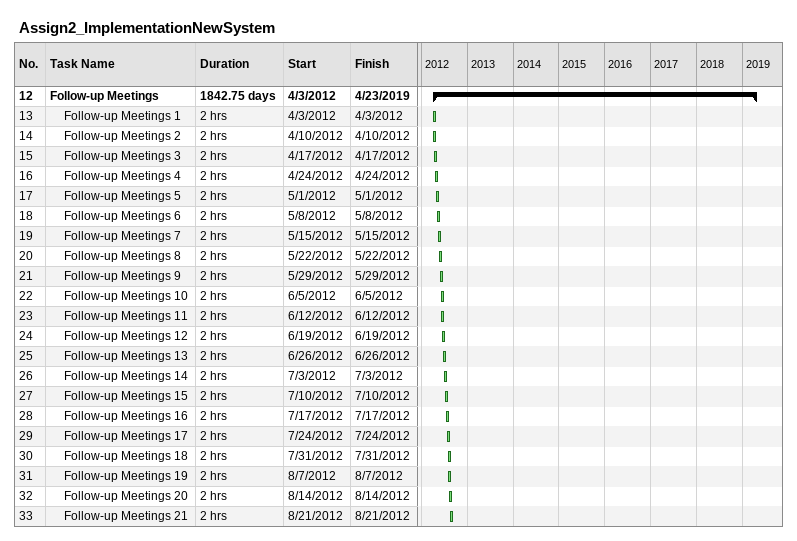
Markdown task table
Assign2_ImplementationNewSystem

| ID | Level | Task | Duration | Start | Finish |
|---|---|---|---|---|---|
| 12 | 1 | **Follow-up Meetings** | 1842.75d | 2012-04-03 | 2019-04-23 |
| 13 | 2 | Follow-up Meetings 1 | 2h | 2012-04-03 | 2012-04-03 |
| 14 | 2 | Follow-up Meetings 2 | 2h | 2012-04-10 | 2012-04-10 |
| 15 | 2 | Follow-up Meetings 3 | 2h | 2012-04-17 | 2012-04-17 |
| 16 | 2 | Follow-up Meetings 4 | 2h | 2012-04-24 | 2012-04-24 |
| 17 | 2 | Follow-up Meetings 5 | 2h | 2012-05-01 | 2012-05-01 |
| 18 | 2 | Follow-up Meetings 6 | 2h | 2012-05-08 | 2012-05-08 |
| 19 | 2 | Follow-up Meetings 7 | 2h | 2012-05-15 | 2012-05-15 |
| 20 | 2 | Follow-up Meetings 8 | 2h | 2012-05-22 | 2012-05-22 |
| 21 | 2 | Follow-up Meetings 9 | 2h | 2012-05-29 | 2012-05-29 |
| 22 | 2 | Follow-up Meetings 10 | 2h | 2012-06-05 | 2012-06-05 |
| 23 | 2 | Follow-up Meetings 11 | 2h | 2012-06-12 | 2012-06-12 |
| 24 | 2 | Follow-up Meetings 12 | 2h | 2012-06-19 | 2012-06-19 |
| 25 | 2 | Follow-up Meetings 13 | 2h | 2012-06-26 | 2012-06-26 |
| 26 | 2 | Follow-up Meetings 14 | 2h | 2012-07-03 | 2012-07-03 |
| 27 | 2 | Follow-up Meetings 15 | 2h | 2012-07-10 | 2012-07-10 |
| 28 | 2 | Follow-up Meetings 16 | 2h | 2012-07-17 | 2012-07-17 |
| 29 | 2 | Follow-up Meetings 17 | 2h | 2012-07-24 | 2012-07-24 |
| 30 | 2 | Follow-up Meetings 18 | 2h | 2012-07-31 | 2012-07-31 |
| 31 | 2 | Follow-up Meetings 19 | 2h | 2012-08-07 | 2012-08-07 |
| 32 | 2 | Follow-up Meetings 20 | 2h | 2012-08-14 | 2012-08-14 |
| 33 | 2 | Follow-up Meetings 21 | 2h | 2012-08-21 | 2012-08-21 |
